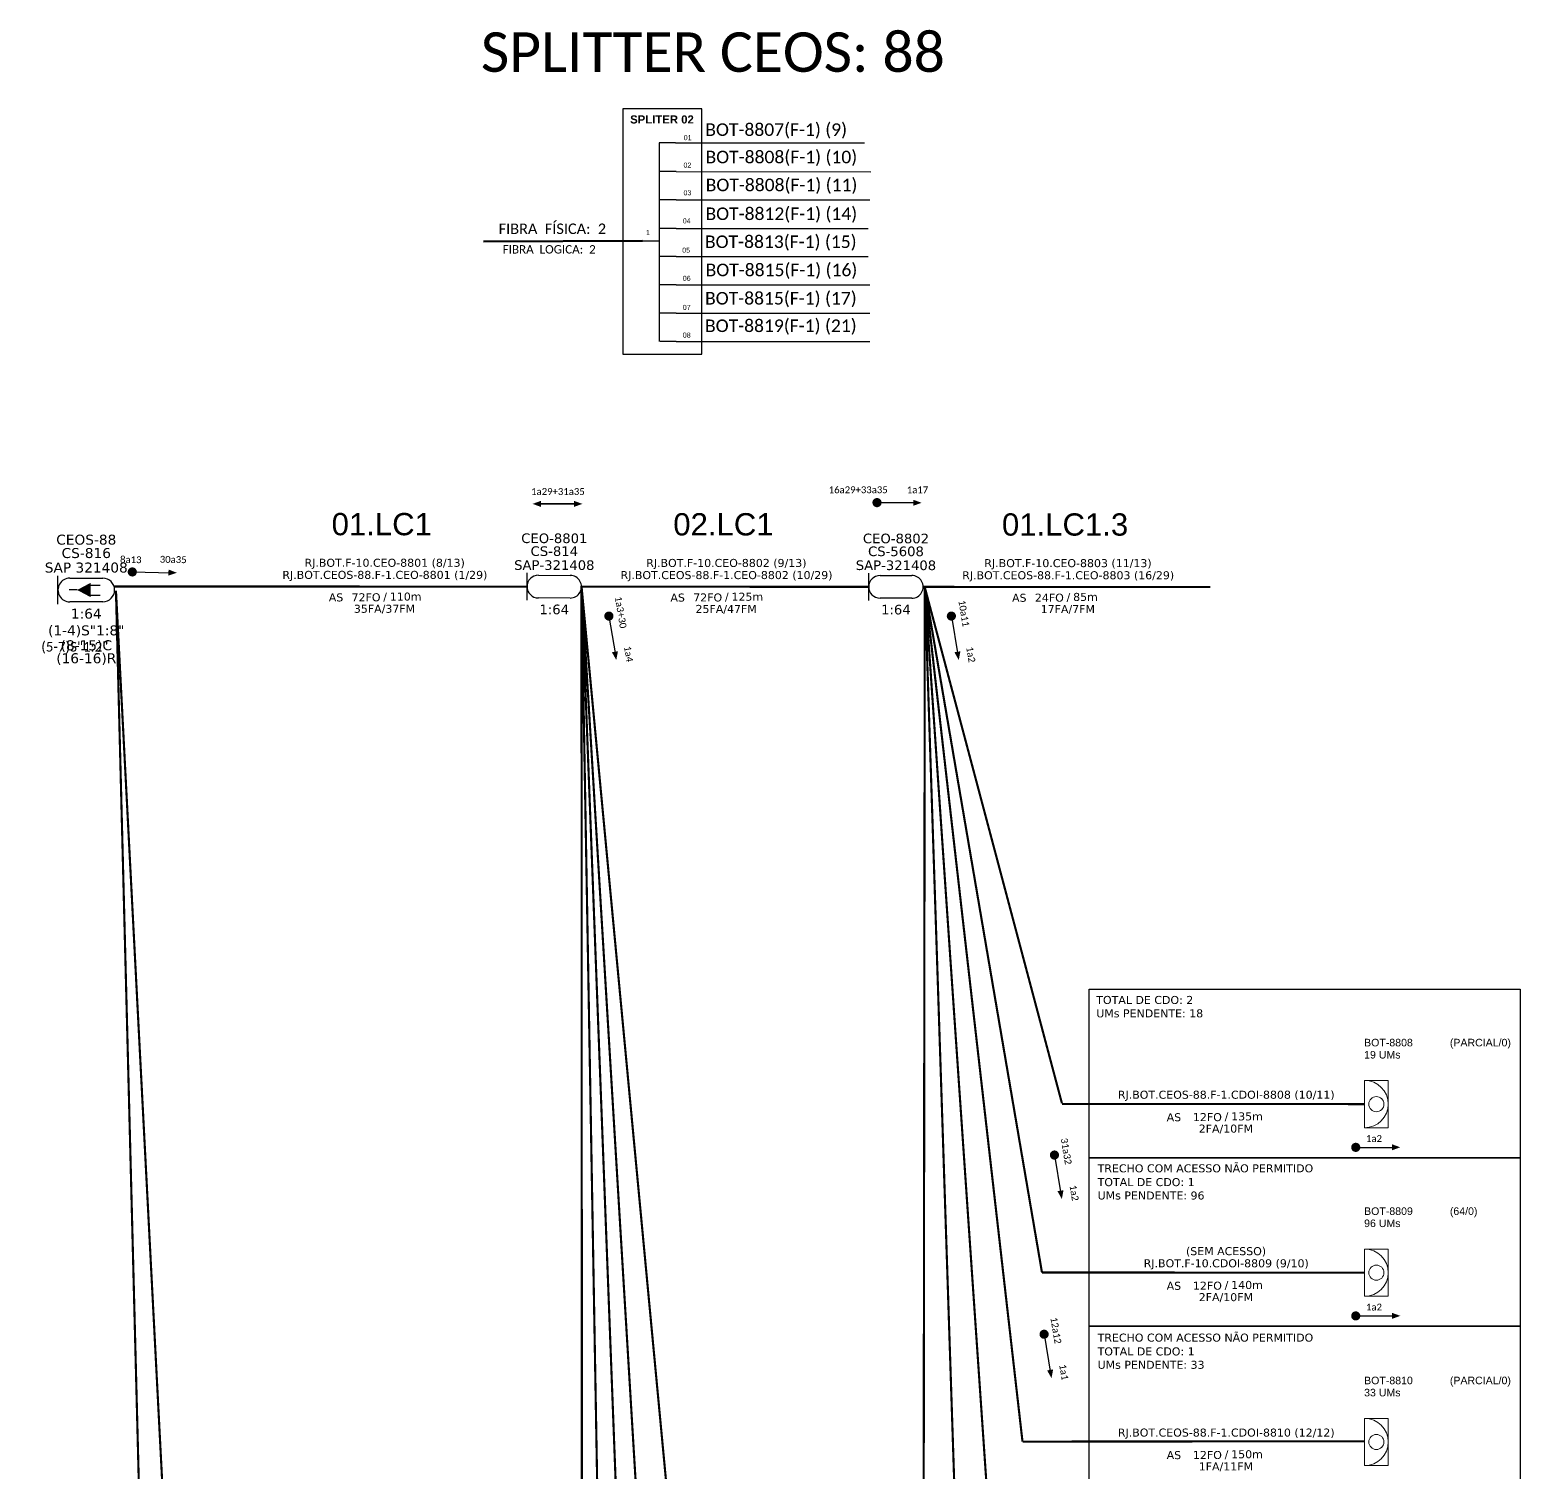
# Model space of a CAD drawing. Header units: metres. Extents: x -36 to 587728, y -8 to 9716578.
# Drawn here: x 587352.3 to 587655.8, y 9716284.6 to 9716578.3 of the extents above; entities that cross this region are included whole.
import ezdxf
from ezdxf.enums import TextEntityAlignment as Align

# ---------------------------------------------------------------- set-up
doc = ezdxf.new("R2010")
doc.units = ezdxf.units.M
doc.header["$LTSCALE"] = 0.5
doc.header["$MEASUREMENT"] = 0
for name, color, linetype, lineweight in [("20.0-LEGENDA DOS CDO'S", 1, 'Continuous', 0), ('20.1-CDO_INTERIOR', 1, 'Continuous', 0), ('40.1-ETIQUETAS', 1, 'Continuous', 20)]:
    doc.layers.add(name, color=color, linetype=linetype, lineweight=lineweight)
for name, color, linetype in [('20.4-CEOS', 1, 'Continuous'), ('CAP a instalar', 1, 'Continuous'), ('SETA', 7, 'Continuous'), ('texto', 255, 'Continuous'), ('UNIFILAR', 7, 'Continuous')]:
    doc.layers.add(name, color=color, linetype=linetype)
doc.styles.add('ARIAL', font='arial.ttf')
doc.styles.add('siredit', font='verdana.ttf')
doc.styles.get("Standard").update_dxf_attribs({"font": 'arial.ttf'})
doc.linetypes.add('FENCELINE1', pattern='A,0.25,-0.1,[133,ltypeshp.shx,S=0.1,R=0,X=-0.1,Y=0],-0.1,1', length=1.45)

# ---------------------------------------------------------------- blocks, each defined once
blk = doc.blocks.new('CEOS_RP_CT_DRT')
at = {"layer": '20.4-CEOS', "color": 0}
for p, q in [((-4.53540305195467, 1.193932948174432), (-1.192121196201509, 1.193932948169309)), ((-1.192121196205147, -1.189622502886942), (-4.535403051958308, -1.189622502881818))]:
    blk.add_line(p, q, dxfattribs=at)
for points in [[(-5.727180777477809, -1.434831566566823), (-5.727180777473603, 1.439142011863123)], [(-3.786662383189576, 0.002155222654064438), (-4.590513158058041, 0.002155222655311539)], [(-2.467895913357818, 0.4750304685594743), (-1.452774222781994, 0.4750304685579181)], [(-2.46789591335941, -0.5166387403461278), (-1.452774222783471, -0.5166387403476841)]]:
    blk.add_lwpolyline(points, dxfattribs=at)
blk.add_lwpolyline([(-3.786662383189576, 0.002155222654064438, 0, 1.471254382142578, 0), (-2.40646576975352, 0.002155222651943298, 1.471254382142578, 1.471254382142578, 0)], format="xyseb", dxfattribs=at)
for centre, start, end in [((-4.535403051956489, 0.002155222655226267), 89.99999999990877, 269.9999999999088), ((-1.192121196203328, 0.002155222650102844), 269.9999999999088, 89.99999999990877)]:
    blk.add_arc(centre, 1.191777725519199, start, end, dxfattribs=at)
at = {"layer": '20.4-CEOS', "color": 7, "style": 'siredit'}
for tag, p in [('Nº_DA_CEOS', (-2.863762124081898, 5.595917801463522)), ('LOCAL', (-2.863762124081898, 4.24264833201345)), ('SAP', (-2.863762124081898, 2.776606380734969)), ('RACIO_SPLITAGEM', (-2.863762124081898, -1.884655211951627)), ('FIBRAS_SPLITTER', (-2.863762124081898, -3.576242074805122)), ('FIBRAS_TOP_C', (-2.863762124081898, -5.080238687836014)), ('RESERVA_FINAIS', (-2.863762124081898, -6.39223573701183))]:
    blk.add_attdef(tag, text='', height=1.009676276197057, dxfattribs=at).set_placement(p, align=Align.TOP_CENTER)
blk = doc.blocks.new('ETIQUETA_RS5F')
at = {"layer": '40.1-ETIQUETAS', "color": 0, "style": 'siredit'}
blk.add_text('/', height=1.5, dxfattribs=at).set_placement((1.579685439575143, -1.954241996242686), align=Align.MIDDLE_RIGHT)
for tag, p in [('ETIQUETA_R_SECUNDARIA', (1.21386737562608, 2.104300005361878)), ('ETIQUETA_R_PRIMARIA', (1.21386737562608, 4.104300005361877)), ('F_ATIVAS/F_MORTAS', (1.142685621933026, -4.244905073340547))]:
    blk.add_attdef(tag, text='', height=1.5, dxfattribs=at).set_placement(p, align=Align.MIDDLE_CENTER)
for tag, p in [('TIPO_CABO', (-6.584823890483393, -2.115119524236789)), ('CAP_CABO', (0.3972908086682878, -2.092994078243819))]:
    blk.add_attdef(tag, text='', height=1.5, dxfattribs=at).set_placement(p, align=Align.MIDDLE_RIGHT)
blk.add_attdef('METROS', text='', height=1.5, dxfattribs=at).set_placement((2.142685621933026, -1.954241996242686), align=Align.MIDDLE_LEFT)
for tag, p in [('FUSÃO_1', (0.8484388594359302, -8.387413705695524)), ('FUSÃO_2', (0.8484388594359302, -10.59879640730355)), ('FUSÃO_3', (0.8484388594359302, -12.93303376395936)), ('FUSÃO_4', (0.8484388594359302, -15.14441639748912)), ('FUSÃO_5', (0.8484388594359302, -17.15864981329581))]:
    blk.add_attdef(tag, text='', height=1.5, dxfattribs=at).set_placement(p, align=Align.CENTER)
blk = doc.blocks.new('CDOI_INT')
at = {"layer": '20.1-CDO_INTERIOR', "color": 0, "lineweight": 18}
blk.add_lwpolyline([(4.249981471179524, -4.24998872676845), (4.249981471179524, 4.250011275022914), (-1.852971610105669e-05, 4.250011275022914), (-1.852971610105669e-05, -4.24998872676845)], close=True, dxfattribs=at)
blk.add_circle((2.124981470731825, 1.127412723178622e-05), 1.360000000286616, dxfattribs=at)
blk.add_arc((-1.852971610105669e-05, 1.127412723178622e-05), 4.250000000895675, 270, 90, dxfattribs=at)
at = {"layer": "20.0-LEGENDA DOS CDO'S", "color": 0, "style": 'ARIAL'}
for tag, p, height in [('CDO_N', (-0.08316492233080908, 10.38098629381203), 1.36026264347739), ('SPLITER_1', (21.17675913080774, 10.38098629381203), 1.36026264347739), ('SURVEY', (-0.07814626409873426, 8.200063073254213), 1.360262643477362), ('SPLITER_2', (21.19367802979167, 8.681501830021247), 1.36026264347739), ('SAP', (-0.08316492233080908, 6.22686687745464), 1.36026264347739), ('1:XX', (5.943843487360652, -2.215305510502517), 1.360262643477362), ('UMS', (5.943843487360425, -4.242847191936576), 1.360262643477362)]:
    blk.add_attdef(tag, p, '', height=height, dxfattribs=at)
blk.add_attdef('FIBRAS_UTILIZADAS', text='', height=1.36026264347739, dxfattribs=at).set_placement((15.33943335140287, 10.38098629381203), align=Align.CENTER)

msp = doc.modelspace()

# ---------------------------------------------------------------- linework, layer by layer
at = {"color": 7}
msp.add_lwpolyline([(587473.092937467, 9716512.196485706), (587489.1927134669, 9716512.196485706), (587489.1927134669, 9716562.186290188), (587473.092937467, 9716562.186290188)], close=True, dxfattribs=at)
for points, const_width in [([(587524.3936652183, 9716481.998789907, 1), (587525.3253652183, 9716481.998789907, 1)], 0.9317000000000002), ([(587372.7453058198, 9716467.892011337, 1), (587373.6768327001, 9716467.87405139, 1)], 0.9317000000000001), ([(587372.7453058198, 9716467.892011337, 1), (587373.6768327001, 9716467.87405139, 1)], 0.9317000000000001), ([(587470.1872729607, 9716459.354725454, 1), (587470.3406867221, 9716458.435742809, 1)], 0.9317000000000001), ([(587470.1872729607, 9716459.354725454, 1), (587470.3406867221, 9716458.435742809, 1)], 0.9317000000000001), ([(587539.9286201488, 9716459.354725454, 1), (587540.0820339103, 9716458.435742809, 1)], 0.9317000000000001), ([(587539.9286201488, 9716459.354725454, 1), (587540.0820339103, 9716458.435742809, 1)], 0.9317000000000001), ([(587560.9198852945, 9716349.603201611, 1), (587561.0732990559, 9716348.684218964, 1)], 0.9317000000000001), ([(587560.9198852945, 9716349.603201611, 1), (587561.0732990559, 9716348.684218964, 1)], 0.9317000000000001)]:
    msp.add_lwpolyline(points, format="xyb", close=True, dxfattribs=dict(const_width=const_width))
at = {"color": 3}
for points in [[(587655.836323491, 9716348.590391412), (587568.0815339751, 9716348.590391412), (587568.0815339751, 9716382.916441087), (587655.836323491, 9716382.916441087)], [(587655.836323491, 9716314.264341738), (587568.0815339751, 9716314.264341738), (587568.0815339751, 9716348.590391412), (587655.836323491, 9716348.590391412)], [(587655.836323491, 9716279.938292066), (587568.0815339751, 9716279.938292066), (587568.0815339751, 9716314.264341738), (587655.836323491, 9716314.264341738)]]:
    msp.add_lwpolyline(points, close=True, dxfattribs=at)
msp.add_lwpolyline([(587621.8837212868, 9716350.709937269, 0.9317000000000001, 0.9317000000000001, 1), (587622.8154212817, 9716350.709937593, 0.9317000000000001, 0.9317000000000001, 1)], format="xyseb", close=True)
at = {"color": 7}
msp.add_lwpolyline([(587621.8837212868, 9716316.383887595, 0.9317000000000001, 0.9317000000000001, 1), (587622.8154212817, 9716316.38388792, 0.9317000000000001, 0.9317000000000001, 1)], format="xyseb", close=True, dxfattribs=at)
at = {"color": 7, "const_width": 0.9317000000000001}
msp.add_lwpolyline([(587558.8134119508, 9716313.109974224, 1), (587558.9668257124, 9716312.19099158, 1)], format="xyb", close=True, dxfattribs=at)
msp.add_lwpolyline([(587558.8134119508, 9716313.109974224, 1), (587558.9668257124, 9716312.19099158, 1)], format="xyb", close=True, dxfattribs=at)
at = {"layer": '20.4-CEOS', "color": 7}
for p, q in [((587455.9048794466, 9716467.196196388), (587462.3789154148, 9716467.187279185)), ((587462.3725579942, 9716462.571687566), (587455.898522026, 9716462.58060477))]:
    msp.add_line(p, q, dxfattribs=at)
at = {"layer": '20.4-CEOS', "color": 5}
for p, q in [((587525.4772148475, 9716467.159648897), (587531.9512508154, 9716467.150731694)), ((587531.944893395, 9716462.535140071), (587525.4708574268, 9716462.544057274))]:
    msp.add_line(p, q, dxfattribs=at)
at = {"layer": '20.4-CEOS', "color": 7}
msp.add_lwpolyline([(587453.5900721935, 9716462.108952947), (587453.5977376576, 9716467.674205631)], dxfattribs=at)
at = {"layer": '20.4-CEOS', "color": 5}
msp.add_lwpolyline([(587523.1624075943, 9716462.072405454), (587523.1700730582, 9716467.63765814)], dxfattribs=at)
at = {"layer": '20.4-CEOS', "color": 7}
for centre, start, end in [((587455.9017007364, 9716464.88840058), 89.92108202731332, 269.9210820273133), ((587462.3757367044, 9716464.879483374), 269.9210820273133, 89.92108202731332)]:
    msp.add_arc(centre, 2.307797999956037, start, end, dxfattribs=at)
at = {"layer": '20.4-CEOS', "color": 5}
for centre, start, end in [((587525.4740361371, 9716464.851853086), 89.92108202731332, 269.9210820273133), ((587531.9480721053, 9716464.842935883), 269.9210820273133, 89.92108202731332)]:
    msp.add_arc(centre, 2.307797999956037, start, end, dxfattribs=at)
at = {"layer": 'CAP a instalar', "color": 7, "linetype": 'FENCELINE1', "ltscale": 7, "const_width": 0.4346939520000001}
for points in [[(587395.1111989853, 9716464.914818546), (587369.6062270544, 9716464.914818546)], [(587395.1111989853, 9716464.914818546), (587453.5939049255, 9716464.891579289)], [(587464.6835343861, 9716465.040479524), (587488.4258309464, 9716072.423263196)], [(587464.6835343861, 9716465.040479524), (587480.9674680624, 9716038.033424318)], [(587472.7467824474, 9716003.88316615), (587464.6835343861, 9716465.040479524)], [(587464.6835343861, 9716465.040479524), (587464.8996776309, 9715969.361899493)], [(587497.7788601952, 9716114.7012824), (587464.6835343861, 9716465.040393637)], [(587464.6835343861, 9716464.87827105), (587523.1662403264, 9716464.855031798)], [(587534.255867916, 9716464.839757172), (587592.7385738563, 9716464.816517916)], [(587534.5969529407, 9716464.73970705), (587534.255867916, 9716187.778454646)], [(587534.5969529407, 9716464.73970705), (587558.4547214205, 9716325.22629778)], [(587554.4881747526, 9716290.785380982), (587534.5969529407, 9716464.73970705)], [(587534.5969529407, 9716464.73970705), (587548.915660409, 9716256.577468205)], [(587534.5969529407, 9716464.73970705), (587542.5691857401, 9716222.133281631)], [(587398.2598553965, 9715917.21445444), (587369.8821457599, 9716464.067653362)], [(587369.8821457599, 9716464.067653362), (587385.0158112213, 9715873.641840149)], [(587558.4547214205, 9716325.22629778), (587624.1442877279, 9716325.188996552)], [(587554.4881747526, 9716290.785380982), (587624.1442877279, 9716290.862946877)]]:
    msp.add_lwpolyline(points, dxfattribs=at)
at = {"layer": 'CAP a instalar', "color": 1, "linetype": 'FENCELINE1', "ltscale": 7, "const_width": 0.4346939520000001}
for points in [[(587534.5969529407, 9716464.73970705), (587562.5206793506, 9716359.666768745)], [(587562.5199480301, 9716359.552347455), (587624.1442877279, 9716359.515046226)]]:
    msp.add_lwpolyline(points, dxfattribs=at)
at = {"layer": 'SETA'}
for points in [[(587455.7848422277, 9716481.730156308), (587463.7945872559, 9716481.730156308)], [(587463.7945872559, 9716481.730156308), (587455.7848422277, 9716481.730156308)], [(587524.8595152182, 9716481.998789907), (587532.8692602465, 9716481.998789907)], [(587373.2110692591, 9716467.883031365), (587381.2193260007, 9716467.728631252)], [(587373.2110692591, 9716467.883031365), (587381.2193260007, 9716467.728631252)], [(587470.2639798414, 9716458.895234132), (587471.5828647967, 9716450.994819084)], [(587470.2639798414, 9716458.895234132), (587471.5828647967, 9716450.994819084)], [(587540.0053270296, 9716458.895234132), (587541.3242119849, 9716450.994819084)], [(587540.0053270296, 9716458.895234132), (587541.3242119849, 9716450.994819084)], [(587622.3495712843, 9716350.70993743), (587630.3593162695, 9716350.70993743)]]:
    msp.add_lwpolyline(points, dxfattribs=at)
at = {"layer": 'SETA', "color": 7}
for points in [[(587560.9965921753, 9716349.143710285), (587562.3154771305, 9716341.243295241)], [(587560.9965921753, 9716349.143710285), (587562.3154771305, 9716341.243295241)], [(587622.3495712843, 9716316.383887757), (587630.3593162695, 9716316.383887757)], [(587558.8901188315, 9716312.650482902), (587560.2090037869, 9716304.750067856)], [(587558.8901188315, 9716312.650482902), (587560.2090037869, 9716304.750067856)]]:
    msp.add_lwpolyline(points, dxfattribs=at)
at = {"layer": 'SETA'}
for points in [[(587456.4276305139, 9716482.36361896), (587454.7205403217, 9716481.742485631), (587456.4276305139, 9716481.121352294)], [(587463.1517989696, 9716482.36361896), (587464.8588891621, 9716481.742485631), (587463.1517989696, 9716481.121352294)], [(587532.2264719601, 9716482.58667814), (587533.9335621526, 9716481.965544805), (587532.2264719601, 9716481.344411476)], [(587380.5888681139, 9716468.374366933), (587382.2836678158, 9716467.72044223), (587380.564921521, 9716467.13233109)], [(587380.5888681139, 9716468.374366933), (587382.2836678158, 9716467.72044223), (587380.564921521, 9716467.13233109)], [(587472.1018393799, 9716451.733139545), (587471.7702738243, 9716449.947074644), (587470.8765291821, 9716451.52858786)], [(587472.1018393799, 9716451.733139545), (587471.7702738243, 9716449.947074644), (587470.8765291821, 9716451.52858786)], [(587541.843186568, 9716451.733139545), (587541.5116210125, 9716449.947074644), (587540.6178763703, 9716451.52858786)], [(587541.843186568, 9716451.733139545), (587541.5116210125, 9716449.947074644), (587540.6178763703, 9716451.52858786)], [(587629.7165279867, 9716351.343400082), (587631.4236181701, 9716350.722266754), (587629.7165279867, 9716350.101133421)]]:
    msp.add_solid(points, dxfattribs=at)
at = {"layer": 'SETA', "color": 7}
for points in [[(587562.8344517136, 9716341.9816157), (587562.5028861582, 9716340.1955508), (587561.609141516, 9716341.777064016)], [(587562.8344517136, 9716341.9816157), (587562.5028861582, 9716340.1955508), (587561.609141516, 9716341.777064016)], [(587629.7165279867, 9716317.017350407), (587631.4236181701, 9716316.396217076), (587629.7165279867, 9716315.775083747)], [(587560.7279783699, 9716305.488388311), (587560.3964128145, 9716303.702323413), (587559.5026681724, 9716305.283836631)], [(587560.7279783699, 9716305.488388311), (587560.3964128145, 9716303.702323413), (587559.5026681724, 9716305.283836631)]]:
    msp.add_solid(points, dxfattribs=at)
at = {"layer": 'UNIFILAR', "color": 7, "linetype": 'Continuous'}
for p, q in [((587480.5179305933, 9716555.250736078), (587480.5179305933, 9716514.78830784)), ((587483.7945532787, 9716555.250736078), (587480.5179305933, 9716555.250736078)), ((587483.960286267, 9716549.396118002), (587480.6836635814, 9716549.396118002)), ((587483.960286267, 9716543.627031604), (587480.6836635814, 9716543.627031604)), ((587483.960286267, 9716537.83111224), (587480.6836635814, 9716537.83111224)), ((587477.117881467, 9716535.286511095), (587480.5037249087, 9716535.286511095)), ((587483.960286267, 9716532.088858802), (587480.6836635814, 9716532.088858802)), ((587483.960286267, 9716526.344166003), (587480.6836635814, 9716526.344166003)), ((587483.960286267, 9716520.57751896), (587480.6836635814, 9716520.57751896)), ((587483.960286267, 9716514.823068721), (587480.6836635814, 9716514.823068721))]:
    msp.add_line(p, q, dxfattribs=at)
at = {"layer": 'UNIFILAR', "color": 10, "linetype": 'Continuous'}
for p, q in [((587483.7945532787, 9716555.250736078), (587522.3416743709, 9716555.238913933)), ((587483.960286267, 9716549.396118002), (587523.5966233286, 9716549.388918733)), ((587483.9602864394, 9716543.638853746), (587523.4261877468, 9716543.631721312)), ((587483.9602864394, 9716537.842934387), (587523.0844738288, 9716537.83111224)), ((587483.9602864394, 9716532.10068095), (587523.0844738288, 9716532.088858802)), ((587483.960286267, 9716526.344166003), (587523.4261877468, 9716526.337041784)), ((587483.9602864394, 9716520.589341106), (587523.4261877468, 9716520.582205558)), ((587483.9602864394, 9716514.834890867), (587523.4261877468, 9716514.827755317))]:
    msp.add_line(p, q, dxfattribs=at)
at = {"layer": 'UNIFILAR', "color": 1, "linetype": 'Continuous', "lineweight": 60}
msp.add_line((587477.117881467, 9716535.286511095), (587444.7083939987, 9716535.183737827), dxfattribs=at)

# ---------------------------------------------------------------- block references
at = {"layer": '20.4-CEOS', "color": 5, "xscale": 2.014024023282528, "yscale": 2.014024023282528, "zscale": 2.014024023282528}
msp.add_blockref('CEOS_RP_CT_DRT', (587369.6069188128, 9716464.204770684), dxfattribs=at).add_auto_attribs({'Nº_DA_CEOS': 'CEOS-88', 'LOCAL': 'CS-816', 'SAP': 'SAP 321408', 'RACIO_SPLITAGEM': '1:64', 'FIBRAS_SPLITTER': '(1-4)S"1:8"', 'FIBRAS_TOP_C': '(8-15)C', 'RESERVA_FINAIS': '(16-16)R'})
at = {"layer": '40.1-ETIQUETAS', "color": 7}
ref = msp.add_blockref('ETIQUETA_RS5F', (587423.3576974218, 9716464.997244507), dxfattribs=dict(at, xscale=1.086734866023439, yscale=1.086734866023439, zscale=1.086734866023439))
ref.add_attrib('ETIQUETA_R_PRIMARIA', 'RJ.BOT.F-10.CEO-8801 (8/13)', dxfattribs={"color": 0, "height": 1.630102300016433, "style": 'siredit'}).set_placement((587424.6049138431, 9716469.752608772), align=Align.MIDDLE_CENTER)
ref.add_attrib('ETIQUETA_R_SECUNDARIA', 'RJ.BOT.CEOS-88.F-1.CEO-8801 (1/29)', dxfattribs={"color": 0, "height": 1.630102300016433, "style": 'siredit'}).set_placement((587424.6435065799, 9716467.284060694), align=Align.MIDDLE_CENTER)
ref.add_attrib('TIPO_CABO', 'AS', dxfattribs={"color": 0, "height": 1.630102300016433, "style": 'siredit'}).set_placement((587416.1683968715, 9716462.69867037), align=Align.MIDDLE_RIGHT)
ref.add_attrib('CAP_CABO', '72FO', dxfattribs={"color": 0, "height": 1.630102300016433, "style": 'siredit'}).set_placement((587423.7561043538, 9716462.72271487), align=Align.MIDDLE_RIGHT)
ref.add_attrib('METROS', '110m', dxfattribs={"color": 0, "height": 1.630102300016433, "style": 'siredit'}).set_placement((587425.652885752, 9716462.873501593), align=Align.MIDDLE_LEFT)
ref.add_attrib('F_ATIVAS/F_MORTAS', '35FA/37FM', dxfattribs={"color": 0, "height": 1.630102300016433, "style": 'siredit'}).set_placement((587424.566150886, 9716460.384158159), align=Align.MIDDLE_CENTER)
ref = msp.add_blockref('ETIQUETA_RS5F', (587492.9300328224, 9716464.96069701), dxfattribs=dict(at, xscale=1.086734866023439, yscale=1.086734866023439, zscale=1.086734866023439))
ref.add_attrib('ETIQUETA_R_PRIMARIA', 'RJ.BOT.F-10.CEO-8802 (9/13)', dxfattribs={"color": 0, "height": 1.630102300016433, "style": 'siredit'}).set_placement((587494.1772492438, 9716469.71606128), align=Align.MIDDLE_CENTER)
ref.add_attrib('ETIQUETA_R_SECUNDARIA', 'RJ.BOT.CEOS-88.F-1.CEO-8802 (10/29)', dxfattribs={"color": 0, "height": 1.630102300016433, "style": 'siredit'}).set_placement((587494.2158419805, 9716467.247513201), align=Align.MIDDLE_CENTER)
ref.add_attrib('TIPO_CABO', 'AS', dxfattribs={"color": 0, "height": 1.630102300016433, "style": 'siredit'}).set_placement((587485.7407322722, 9716462.662122877), align=Align.MIDDLE_RIGHT)
ref.add_attrib('CAP_CABO', '72FO', dxfattribs={"color": 0, "height": 1.630102300016433, "style": 'siredit'}).set_placement((587493.3284397544, 9716462.686167374), align=Align.MIDDLE_RIGHT)
ref.add_attrib('METROS', '125m', dxfattribs={"color": 0, "height": 1.630102300016433, "style": 'siredit'}).set_placement((587495.2252211529, 9716462.836954102), align=Align.MIDDLE_LEFT)
ref.add_attrib('F_ATIVAS/F_MORTAS', '25FA/47FM', dxfattribs={"color": 0, "height": 1.630102300016433, "style": 'siredit'}).set_placement((587494.1384862869, 9716460.347610664), align=Align.MIDDLE_CENTER)
ref = msp.add_blockref('ETIQUETA_RS5F', (587562.5023663525, 9716464.922183134), dxfattribs=dict(at, xscale=1.086734866023439, yscale=1.086734866023439, zscale=1.086734866023439))
ref.add_attrib('ETIQUETA_R_PRIMARIA', 'RJ.BOT.F-10.CEO-8803 (11/13)', dxfattribs={"color": 0, "height": 1.630102300016433, "style": 'siredit'}).set_placement((587563.7495827741, 9716469.6775474), align=Align.MIDDLE_CENTER)
ref.add_attrib('ETIQUETA_R_SECUNDARIA', 'RJ.BOT.CEOS-88.F-1.CEO-8803 (16/29)', dxfattribs={"color": 0, "height": 1.630102300016433, "style": 'siredit'}).set_placement((587563.7881755106, 9716467.208999319), align=Align.MIDDLE_CENTER)
ref.add_attrib('TIPO_CABO', 'AS', dxfattribs={"color": 0, "height": 1.630102300016433, "style": 'siredit'}).set_placement((587555.3130658022, 9716462.623608999), align=Align.MIDDLE_RIGHT)
ref.add_attrib('CAP_CABO', '24FO', dxfattribs={"color": 0, "height": 1.630102300016433, "style": 'siredit'}).set_placement((587562.9007732845, 9716462.647653496), align=Align.MIDDLE_RIGHT)
ref.add_attrib('METROS', '85m', dxfattribs={"color": 0, "height": 1.630102300016433, "style": 'siredit'}).set_placement((587564.7975546829, 9716462.79844022), align=Align.MIDDLE_LEFT)
ref.add_attrib('F_ATIVAS/F_MORTAS', '17FA/7FM', dxfattribs={"color": 0, "height": 1.630102300016433, "style": 'siredit'}).set_placement((587563.7108198168, 9716460.309096787), align=Align.MIDDLE_CENTER)
at = {"layer": '40.1-ETIQUETAS', "color": 251}
ref = msp.add_blockref('CDOI_INT', (587624.1443087109, 9716359.51503346), dxfattribs=dict(at, xscale=1.13240331868774, yscale=1.13240331868774, zscale=1.13240331868774))
ref.add_attrib('CDO_N', 'BOT-8808', (587624.0501324768, 9716371.270496788), dxfattribs={"layer": "20.0-LEGENDA DOS CDO'S", "color": 0, "height": 1.540365931760917, "style": 'ARIAL'})
ref.add_attrib('FIBRAS_UTILIZADAS', '(PARCIAL/0)', (587641.5147339449, 9716371.270496788), dxfattribs={"layer": "20.0-LEGENDA DOS CDO'S", "color": 0, "height": 1.540365931760917, "style": 'ARIAL'})
ref.add_attrib('SURVEY', '19 UMs', (587624.0558156222, 9716368.800812094), dxfattribs={"layer": "20.0-LEGENDA DOS CDO'S", "color": 0, "height": 1.540365931760917, "style": 'ARIAL'})
at = {"layer": '40.1-ETIQUETAS', "color": 1}
ref = msp.add_blockref('ETIQUETA_RS5F', (587594.690587654, 9716359.141934816), dxfattribs=dict(at, xscale=1.086734860186899, yscale=1.086734860186899, zscale=1.086734860186899))
ref.add_attrib('ETIQUETA_R_SECUNDARIA', 'RJ.BOT.CEOS-88.F-1.CDOI-8808 (10/11)', dxfattribs={"color": 0, "height": 1.630102291261623, "style": 'siredit'}).set_placement((587595.9763968055, 9716361.42875099), align=Align.MIDDLE_CENTER)
ref.add_attrib('TIPO_CABO', 'AS ', dxfattribs={"color": 0, "height": 1.630102291261623, "style": 'siredit'}).set_placement((587587.5012871426, 9716356.843360694), align=Align.MIDDLE_RIGHT)
ref.add_attrib('CAP_CABO', '12FO', dxfattribs={"color": 0, "height": 1.630102291261623, "style": 'siredit'}).set_placement((587595.0889945842, 9716356.86740519), align=Align.MIDDLE_RIGHT)
ref.add_attrib('METROS', '135m', dxfattribs={"color": 0, "height": 1.630102291261623, "style": 'siredit'}).set_placement((587596.9857759723, 9716357.018191917), align=Align.MIDDLE_LEFT)
ref.add_attrib('F_ATIVAS/F_MORTAS', '2FA/10FM', dxfattribs={"color": 0, "height": 1.630102291261623, "style": 'siredit'}).set_placement((587595.899041112, 9716354.528848493), align=Align.MIDDLE_CENTER)
at = {"layer": '40.1-ETIQUETAS', "color": 7}
ref = msp.add_blockref('CDOI_INT', (587624.1443087109, 9716325.188983781), dxfattribs=dict(at, xscale=1.13240331868774, yscale=1.13240331868774, zscale=1.13240331868774))
ref.add_attrib('CDO_N', 'BOT-8809', (587624.0501324768, 9716336.944447113), dxfattribs={"layer": "20.0-LEGENDA DOS CDO'S", "color": 0, "height": 1.540365931760917, "style": 'ARIAL'})
ref.add_attrib('FIBRAS_UTILIZADAS', '(64/0)', (587641.5147339449, 9716336.944447113), dxfattribs={"layer": "20.0-LEGENDA DOS CDO'S", "color": 0, "height": 1.540365931760917, "style": 'ARIAL'})
ref.add_attrib('SURVEY', '96 UMs', (587624.0558156222, 9716334.474762421), dxfattribs={"layer": "20.0-LEGENDA DOS CDO'S", "color": 0, "height": 1.540365931760917, "style": 'ARIAL'})
ref = msp.add_blockref('ETIQUETA_RS5F', (587594.690587654, 9716324.81588514), dxfattribs=dict(at, xscale=1.086734860186899, yscale=1.086734860186899, zscale=1.086734860186899))
ref.add_attrib('ETIQUETA_R_PRIMARIA', '(SEM ACESSO)', dxfattribs={"color": 0, "height": 1.630102291261623, "style": 'siredit'}).set_placement((587595.9378040689, 9716329.571249383), align=Align.MIDDLE_CENTER)
ref.add_attrib('ETIQUETA_R_SECUNDARIA', 'RJ.BOT.F-10.CDOI-8809 (9/10)', dxfattribs={"color": 0, "height": 1.630102291261623, "style": 'siredit'}).set_placement((587595.9763968055, 9716327.102701318), align=Align.MIDDLE_CENTER)
ref.add_attrib('TIPO_CABO', 'AS ', dxfattribs={"color": 0, "height": 1.630102291261623, "style": 'siredit'}).set_placement((587587.5012871426, 9716322.51731102), align=Align.MIDDLE_RIGHT)
ref.add_attrib('CAP_CABO', '12FO', dxfattribs={"color": 0, "height": 1.630102291261623, "style": 'siredit'}).set_placement((587595.0889945842, 9716322.541355517), align=Align.MIDDLE_RIGHT)
ref.add_attrib('METROS', '140m', dxfattribs={"color": 0, "height": 1.630102291261623, "style": 'siredit'}).set_placement((587596.9857759723, 9716322.692142239), align=Align.MIDDLE_LEFT)
ref.add_attrib('F_ATIVAS/F_MORTAS', '2FA/10FM', dxfattribs={"color": 0, "height": 1.630102291261623, "style": 'siredit'}).set_placement((587595.899041112, 9716320.20279882), align=Align.MIDDLE_CENTER)
ref = msp.add_blockref('CDOI_INT', (587624.1443087109, 9716290.713582182), dxfattribs=dict(at, xscale=1.13240331868774, yscale=1.13240331868774, zscale=1.13240331868774))
ref.add_attrib('CDO_N', 'BOT-8810', (587624.0501324768, 9716302.46904551), dxfattribs={"layer": "20.0-LEGENDA DOS CDO'S", "color": 0, "height": 1.540365931760917, "style": 'ARIAL'})
ref.add_attrib('FIBRAS_UTILIZADAS', '(PARCIAL/0)', (587641.5147339449, 9716302.46904551), dxfattribs={"layer": "20.0-LEGENDA DOS CDO'S", "color": 0, "height": 1.540365931760917, "style": 'ARIAL'})
ref.add_attrib('SURVEY', '33 UMs', (587624.0558156222, 9716299.999360817), dxfattribs={"layer": "20.0-LEGENDA DOS CDO'S", "color": 0, "height": 1.540365931760917, "style": 'ARIAL'})
ref = msp.add_blockref('ETIQUETA_RS5F', (587594.690587654, 9716290.34048354), dxfattribs=dict(at, xscale=1.086734860186899, yscale=1.086734860186899, zscale=1.086734860186899))
ref.add_attrib('ETIQUETA_R_SECUNDARIA', 'RJ.BOT.CEOS-88.F-1.CDOI-8810 (12/12)', dxfattribs={"color": 0, "height": 1.630102291261623, "style": 'siredit'}).set_placement((587595.9763968055, 9716292.627299713), align=Align.MIDDLE_CENTER)
ref.add_attrib('TIPO_CABO', 'AS ', dxfattribs={"color": 0, "height": 1.630102291261623, "style": 'siredit'}).set_placement((587587.5012871426, 9716288.041909417), align=Align.MIDDLE_RIGHT)
ref.add_attrib('CAP_CABO', '12FO', dxfattribs={"color": 0, "height": 1.630102291261623, "style": 'siredit'}).set_placement((587595.0889945842, 9716288.065953912), align=Align.MIDDLE_RIGHT)
ref.add_attrib('METROS', '150m', dxfattribs={"color": 0, "height": 1.630102291261623, "style": 'siredit'}).set_placement((587596.9857759723, 9716288.21674064), align=Align.MIDDLE_LEFT)
ref.add_attrib('F_ATIVAS/F_MORTAS', '1FA/11FM', dxfattribs={"color": 0, "height": 1.630102291261623, "style": 'siredit'}).set_placement((587595.899041112, 9716285.727397216), align=Align.MIDDLE_CENTER)

# ---------------------------------------------------------------- texts
at = {"color": 3, "style": 'siredit'}
for s, p in [('TOTAL DE CDO: 2', (587569.5085909569, 9716379.908784093)), ('UMs PENDENTE: 18', (587569.5085909569, 9716377.182139248)), ('TRECHO COM ACESSO NÃO PERMITIDO', (587569.7853902831, 9716345.624886313)), ('TOTAL DE CDO: 1', (587569.7853902831, 9716342.818046033)), ('UMs PENDENTE: 96', (587569.7853902831, 9716340.091401186)), ('TRECHO COM ACESSO NÃO PERMITIDO', (587569.7853902831, 9716311.149484713)), ('TOTAL DE CDO: 1', (587569.7853902831, 9716308.342644429)), ('UMs PENDENTE: 33', (587569.7853902831, 9716305.615999585))]:
    msp.add_text(s, height=1.63010229028194, dxfattribs=at).set_placement(p)
at = {"attachment_point": 5, "style": 'ARIAL'}
for s, insert, char_height, width in [('{\\fCalibri|b0|i0|c0|p34;\\C7;(5-7)S"1:2"}', (587361.4846881871, 9716452.435963137), 1.956569989491826, 33.07749874282592), ('\\C7;\\fCalibri|b0|i0|c0|p34;1a2', (587626.0655558313, 9716352.505893419), 1.397549992494162, 23.62678481630423)]:
    msp.add_mtext(s, dxfattribs=dict(at, insert=insert, char_height=char_height, width=width))
at = {"color": 7, "insert": (587626.0655558313, 9716318.179843746), "char_height": 1.397549992494162, "width": 23.62678481630423, "attachment_point": 5, "style": 'ARIAL'}
msp.add_mtext('\\C7;\\fCalibri|b0|i0|c0|p34;1a2', dxfattribs=at)
at = {"layer": '20.4-CEOS', "color": 7, "style": 'siredit'}
for tag, text, p in [('CEO-8801', 'CEOSXXX', (587459.1536384072, 9716475.715879485)), ('CEO-8802', 'CEOSXXX', (587528.725973808, 9716475.679331994)), ('CS-814', 'CS-XXXX', (587459.1500289663, 9716473.09536599)), ('CS-5608', 'CS-XXXX', (587528.7223643669, 9716473.058818497)), ('SAP-321408', 'SAP 321408', (587459.1461187382, 9716470.25647632)), ('SAP-321408', 'SAP 321408', (587528.718454139, 9716470.219928829)), ('1:64', '1:XX', (587459.1336862185, 9716461.230263002))]:
    msp.add_attdef(tag, text=text, height=1.955170700807866, rotation=359.9210820204921, dxfattribs=at).set_placement(p, align=Align.TOP_CENTER)
at = {"layer": '20.4-CEOS', "style": 'siredit'}
msp.add_attdef('1:64', text='1:XX', height=1.955170700807866, rotation=359.9210820204921, dxfattribs=at).set_placement((587528.7060216193, 9716461.19371551), align=Align.TOP_CENTER)
at = {"layer": 'texto'}
for s, insert, char_height, width, attachment_point in [('\\C7;\\fCalibri|b0|i0|c0|p34;SPLITTER CEOS: 88', (587491.4415802002, 9716573.686606929), 8.049888, 122.6732441572706, 5), ('{\\fArial|b1|i0|c0|p34;\\C10;SPLITER 02}', (587481.0703569241, 9716560.017494436), 1.654024696225003, 15.48664151674149, 5), ('\\C7;\\fCalibri|b0|i0|c0|p34;BOT-8807(F-1) (9)', (587489.9014196384, 9716559.23077414), 2.555800440985108, 78.40037443663924, 1), ('\\C7;\\fArial|b0|i0|;\\H1.0273588255048;01 ', (587486.3052515325, 9716556.313978415), 1.654024696225003, 3.317066192169743, 5), ('\\C7;\\fCalibri|b0|i0|c0|p34;BOT-8808(F-1) (10)', (587489.9437605913, 9716553.654151816), 2.555800440985108, 67.26760423963329, 1), ('\\C7;\\fArial|b0|i0|;\\H1.0273588255048;02 ', (587486.2566960364, 9716550.723401062), 1.654024696225003, 3.501533769769146, 5), ('\\C7;\\fCalibri|b0|i0|c0|p34;BOT-8808(F-1) (11)', (587489.9819342995, 9716547.966660637), 2.555800440985108, 103.9967279304668, 1), ('\\C7;\\fArial|b0|i0|;\\H1.0273588255048;03 ', (587486.2566960364, 9716545.088479461), 1.654024696225003, 3.219955199999994, 5), ('\\C7;\\fCalibri|b0|i0|c0|p34;BOT-8812(F-1) (14)', (587489.9379322206, 9716542.100968199), 2.555800440985108, 88.63494309840735, 1), ('\\C7;\\fCalibri|b0|i0|c0|p34;FIBRA  FÍSICA:  2', (587458.749403533, 9716537.753593808), 2.129814201313476, 32.19955200000001, 5), ('\\C7;\\fArial|b0|i0|;\\H1.0273588255048;1', (587478.2209749074, 9716536.987585874), 1.654024696225003, 1.638311342719384, 5), ('\\C7;\\fArial|b0|i0|;\\H1.0273588255048;04 ', (587486.1159067521, 9716539.364869367), 1.654024696225003, 3.501533769769146, 5), ('\\C7;\\fCalibri|b0|i0|c0|p34;FIBRA  LOGICA:  2', (587458.1054124929, 9716533.567652045), 1.703944958686523, 32.19955200000001, 5), ('\\C7;\\fCalibri|b0|i0|c0|p34;BOT-8813(F-1) (15)', (587489.8274816534, 9716536.400819534), 2.555800440985108, 85.73122516127113, 1), ('\\C7;\\fArial|b0|i0|;\\H1.0273588255048;05 ', (587485.9949909224, 9716533.391005114), 1.654024696225003, 4.306522569769109, 5), ('\\C7;\\fArial|b0|i0|;\\H1.0273588255048;06 ', (587486.1159067521, 9716527.671347855), 1.654024696225003, 3.501533769769146, 5), ('\\C7;\\fCalibri|b0|i0|c0|p34;BOT-8815(F-1) (16) ', (587489.9654922442, 9716530.656127276), 2.555800440985108, 81.69022498363594, 1), ('\\C7;\\fCalibri|b0|i0|c0|p34;BOT-8815(F-1) (17)', (587489.850653632, 9716524.889480233), 2.555800440985108, 67.30325645054369, 1), ('\\C7;\\fArial|b0|i0|;\\H1.0273588255048;07 ', (587486.1159067521, 9716521.743804261), 1.654024696225003, 3.501533769769146, 5), ('\\pt66.451;{\\fCalibri|b0|i0|c0|p34;\\C7;BOT-8819(F-1) (21)}', (587489.8413281938, 9716519.291754624), 2.555800440985108, 77.97638171829782, 1), ('\\C7;\\fArial|b0|i0|;\\H1.0273588255048;08 ', (587486.1159067521, 9716516.108882662), 1.654024696225003, 3.501533769769146, 5), ('\\C7;\\fCalibri|b0|i0|c0|p34;1a29+31a35', (587459.8838422729, 9716484.252561426), 1.39755, 23.62678494319688, 5), ('\\C7;\\fCalibri|b0|i0|c0|p34;16a29+33a35', (587521.033854265, 9716484.604306975), 1.39755, 23.62678494319688, 5), ('\\C7;\\fCalibri|b0|i0|c0|p34;1a17', (587533.1159744727, 9716484.599885773), 1.39755, 23.62678494319688, 5)]:
    msp.add_mtext(s, dxfattribs=dict(at, insert=insert, char_height=char_height, width=width, attachment_point=attachment_point))
at = {"layer": 'texto', "color": 3, "char_height": 4.535685000000001, "width": 27.02623232733692, "attachment_point": 5}
for s, insert in [('\\fArial|b0|i0;01.LC1', (587424.0147773487, 9716477.58969564)), ('\\fArial|b0|i0;02.LC1', (587493.5871127495, 9716477.553148149)), ('\\fArial|b0|i0;01.LC1.3', (587563.1594462794, 9716477.51463427))]:
    msp.add_mtext(s, dxfattribs=dict(at, insert=insert))
at = {"layer": 'texto', "char_height": 1.397549999999999, "width": 23.62678494319688, "attachment_point": 5}
for s, insert, rotation in [('\\C7;\\fCalibri|b0|i0|c0|p34;8a13', (587372.9019636876, 9716470.388699396), 358.8954676090398), ('\\C7;\\fCalibri|b0|i0|c0|p34;30a35', (587381.5386507994, 9716470.41088346), 358.8954676090398), ('\\C7;\\fCalibri|b0|i0|c0|p34;1a3+30', (587472.6702690211, 9716459.659230804), 279.4774862108609), ('\\C7;\\fCalibri|b0|i0|c0|p34;10a11', (587542.5546974463, 9716459.436447235), 279.4774862108609), ('\\C7;\\fCalibri|b0|i0|c0|p34;1a4', (587474.2781417449, 9716451.173501508), 279.4774862108609), ('\\C7;\\fCalibri|b0|i0|c0|p34;1a2', (587543.9640909024, 9716451.055142956), 279.4774862108609), ('\\C7;\\fCalibri|b0|i0|c0|p34;31a32', (587563.402881355, 9716349.90770696), 279.4774862108609)]:
    msp.add_mtext(s, dxfattribs=dict(at, insert=insert, rotation=rotation))
at = {"layer": 'texto', "color": 7, "char_height": 1.397549999999999, "width": 23.62678494319688, "attachment_point": 5, "rotation": 279.4774862108609}
for s, insert in [('\\C7;\\fCalibri|b0|i0|c0|p34;1a2', (587565.0107540786, 9716341.421977662)), ('\\C7;\\fCalibri|b0|i0|c0|p34;12a12', (587561.2964080115, 9716313.414479576)), ('\\C7;\\fCalibri|b0|i0|c0|p34;1a1', (587562.9042807351, 9716304.928750278))]:
    msp.add_mtext(s, dxfattribs=dict(at, insert=insert))

doc.saveas('drawing.dxf')
